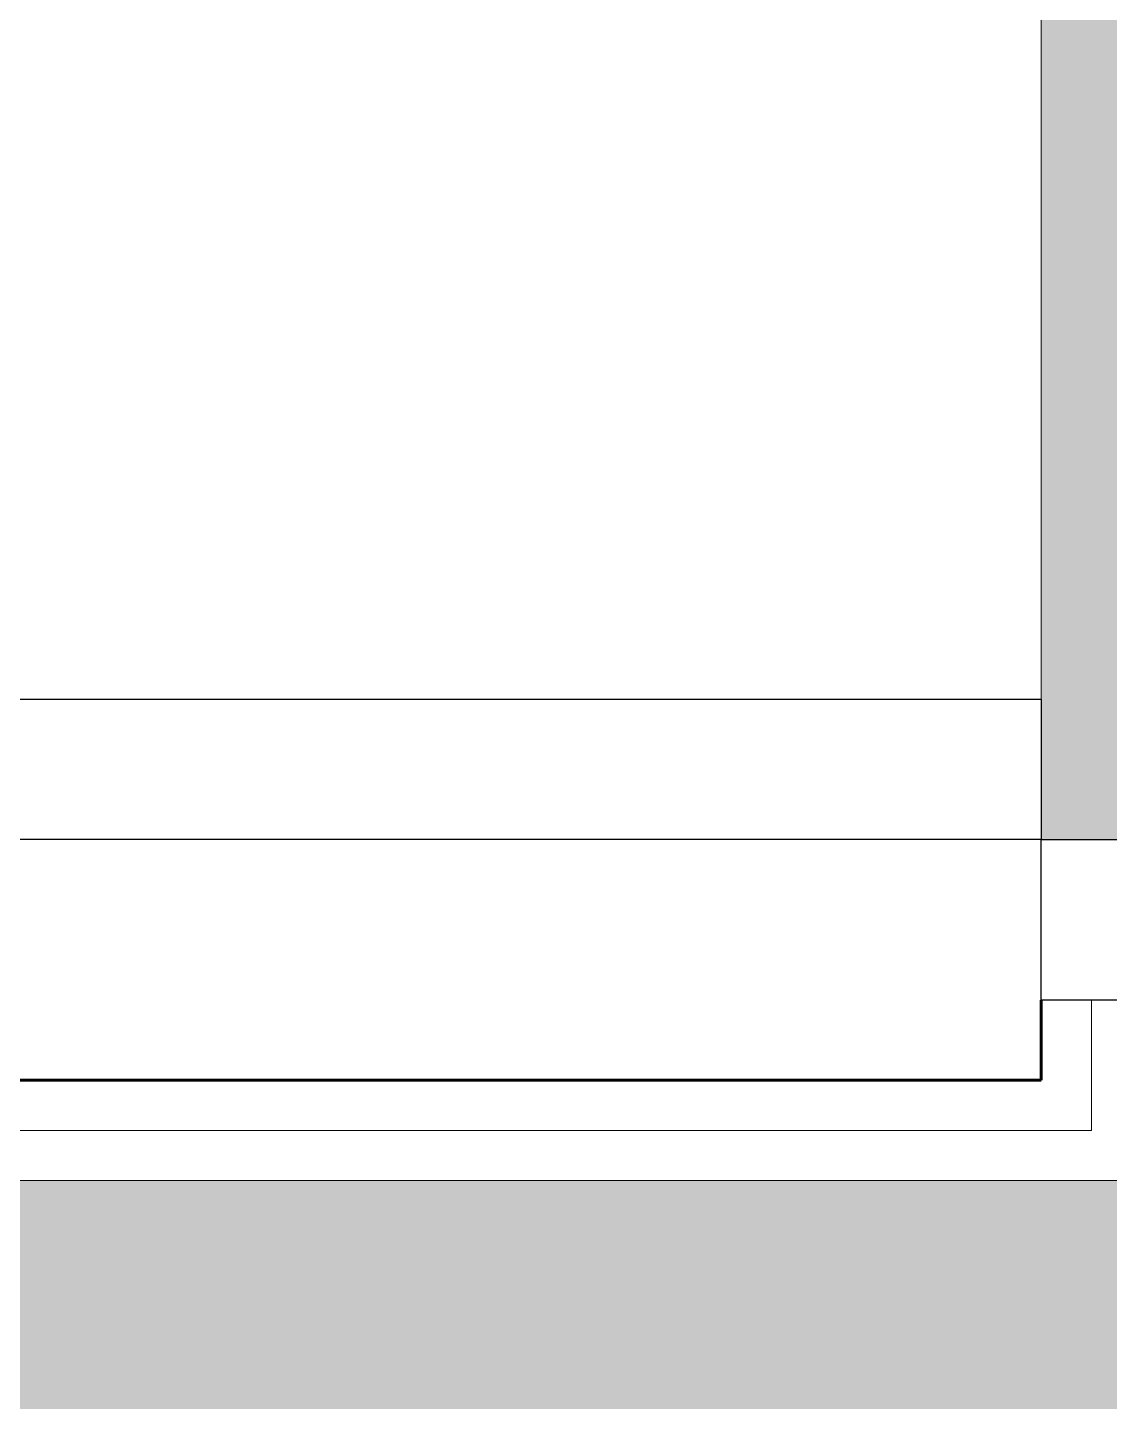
# Model space of a CAD drawing. Header units: inches. Extents: x -4061 to -1937, y 9836 to 11171.
# Drawn here: x -3517.56 to -3504.07, y 10347.58 to 10364.71 of the extents above; entities that cross this region are included whole.
import ezdxf

# ---------------------------------------------------------------- set-up
doc = ezdxf.new("R2010")
doc.units = ezdxf.units.IN
doc.header["$MEASUREMENT"] = 0
for name, color, linetype, lineweight in [('A-DOOR', 31, 'Continuous', 18), ('A-DOOR-6', 31, 'Continuous', 30), ('A-DOOR-7', 31, 'Continuous', 9), ('A-DOOR-FRAM', 31, 'Continuous', 30), ('A-WALL', 113, 'Continuous', 18), ('A-WALL-PATT-6', 111, 'Continuous', 9), ('I-WALL', 2, 'Continuous', 18), ('I-WALL-1', 2, 'Continuous', 5), ('I-WALL-2', 2, 'Continuous', 60)]:
    doc.layers.add(name, color=color, linetype=linetype, lineweight=lineweight)
pattern_1 = [(0, (0, -1152), (20.48, 5.12), [0.845, -14.515, 0.845, -14.515, -81.92]), (0, (0, -1152), (20.48, 5.12), [-30.72, 0.845, -29.875, 0.845, -14.515, -35.84]), (0, (0, -1152), (20.48, 5.12), [-76.8, 0.845, -9.395, 0.845, -24.755]), (120, (7.68, -1149.44), (-14.67405, 15.1762003), [0.845, -14.515, 0.845, -14.515, -81.92]), (120, (7.68, -1149.44), (-14.67405, 15.1762003), [-30.72, 0.845, -29.875, 0.845, -14.515, -35.84]), (120, (7.68, -1149.44), (-14.67405, 15.1762003), [-76.8, 0.845, -9.395, 0.845, -24.755]), (240, (10.24, -1139.2), (-5.80595, -20.2962003), [0.845, -14.515, 0.845, -14.515, -81.92]), (240, (10.24, -1139.2), (-5.80595, -20.2962003), [-30.72, 0.845, -29.875, 0.845, -14.515, -35.84]), (240, (10.24, -1139.2), (-5.80595, -20.2962003), [-76.8, 0.845, -9.395, 0.845, -24.755])]

# ---------------------------------------------------------------- blocks, each defined once
blk = doc.blocks.new('HOLLOW METAL - UNIT DOOR-2058840-ENLARGED RCP - 1ST FLOOR PLAN - WEST')
at = {"layer": 'A-DOOR-6'}
for p, q in [((16.25, -3.25), (18, -3.25)), ((16.25, -39.25), (16.25, -3.25)), ((18, -3.25), (18, -39.25))]:
    blk.add_line(p, q, dxfattribs=at)
at = {"layer": 'A-DOOR-7'}
blk.add_arc((18, -3.25), 36, 180, 270, dxfattribs=at)
at = {"layer": 'A-DOOR-FRAM'}
for p, q in [((20, 2.5), (20, -3.25)), ((18, -3.25), (18, -1.3125)), ((20, -3.25), (18, -3.25))]:
    blk.add_line(p, q, dxfattribs=at)

msp = doc.modelspace()

# ---------------------------------------------------------------- hatches: boundary and pattern name
at = {"layer": 'A-WALL-PATT-6'}
h = msp.add_hatch(dxfattribs=at)
h.set_pattern_fill('FP_1', color=256, style=0, pattern_type=2)
h.set_pattern_definition(pattern_1)
h.paths.add_polyline_path([(-3434.724, 10350.964), (-3417.899, 10350.964), (-3417.899, 10351.589), (-3454.924, 10351.589), (-3454.924, 10350.964), (-3442.232, 10350.964)], flags=0)
h.paths.add_polyline_path([(-3712.434, 10350.964), (-3504.299, 10350.964), (-3504.299, 10351.589), (-3822.724, 10351.589), (-3822.724, 10350.964), (-3718.152, 10350.964)], flags=0)
h.paths.add_polyline_path([(-3498.924, 10350.964), (-3494.924, 10350.964), (-3494.924, 10351.589), (-3499.549, 10351.589), (-3499.549, 10350.964)], flags=0)
h = msp.add_hatch(dxfattribs=at)
h.set_pattern_fill('FP_1', color=256, style=0, pattern_type=2)
h.set_pattern_definition(pattern_1)
h.paths.add_polyline_path([(-3500.174, 10350.339), (-3494.924, 10350.339), (-3494.924, 10350.964), (-3500.174, 10350.964), (-3500.174, 10350.373)], flags=0)
h.paths.add_polyline_path([(-3504.924, 10350.339), (-3503.674, 10350.339), (-3503.674, 10350.964), (-3822.724, 10350.964), (-3822.724, 10350.339), (-3534.205, 10350.339)], flags=0)
h.paths.add_polyline_path([(-3417.274, 10350.339), (-3417.274, 10350.964), (-3454.924, 10350.964), (-3454.924, 10350.339), (-3426.903, 10350.339)], flags=0)
h = msp.add_hatch(dxfattribs=at)
h.set_pattern_fill('FP_10', color=256, style=0, pattern_type=2)
h.set_pattern_definition([(161.57, (0.32, -1151.68), (-2.560496185, -0.000537386), [0, -18.214, 2.022, 0]), (18.43, (-0.32, -1151.68), (-2.560496185, 0.000537386), [0, -18.214, 2.022, 0]), (108.43, (0.32, -1151.68), (1.27922091, -6.400876726), [6.07, -14.166]), (71.57, (-0.32, -1151.68), (1.27922091, 6.400876726), [6.07, -14.166])])
h.paths.add_polyline_path([(-3416.649, 10346.839), (-3413.774, 10346.839), (-3413.774, 10350.339), (-3454.924, 10350.339), (-3454.924, 10346.839), (-3421.439, 10346.839)], flags=0)
h.paths.add_polyline_path([(-3764.139, 10346.839), (-3494.924, 10346.839), (-3494.924, 10350.339), (-3822.724, 10350.339), (-3822.724, 10346.839), (-3779.468, 10346.839)], flags=0)
at = {"layer": 'I-WALL-1'}
msp.add_hatch(color=256, dxfattribs=at).paths.add_polyline_path([(-3499.174, 10352.589), (-3498.924, 10352.589), (-3498.924, 10392.589), (-3499.174, 10392.589), (-3499.174, 10390.589), (-3501.111, 10390.589), (-3501.111, 10389.964), (-3502.986, 10389.964), (-3502.986, 10390.589), (-3504.924, 10390.589), (-3504.924, 10354.589), (-3502.986, 10354.589), (-3502.986, 10355.214), (-3501.111, 10355.214), (-3501.111, 10354.589), (-3499.174, 10354.589), (-3499.174, 10353.38)], flags=0)

# ---------------------------------------------------------------- linework, layer by layer
at = {"layer": 'A-WALL'}
for p, q in [((-3504.299, 10352.589), (-3504.299, 10350.964)), ((-3822.724, 10350.964), (-3504.299, 10350.964)), ((-3822.724, 10350.339), (-3503.674, 10350.339))]:
    msp.add_line(p, q, dxfattribs=at)
at = {"layer": 'I-WALL'}
msp.add_line((-3504.924, 10390.589), (-3504.924, 10356.339), dxfattribs=at)
at = {"layer": 'I-WALL-2'}
for p, q in [((-3504.924, 10351.589), (-3504.924, 10352.589)), ((-3822.724, 10351.589), (-3504.924, 10351.589))]:
    msp.add_line(p, q, dxfattribs=at)

# ---------------------------------------------------------------- block references
at = {"layer": 'A-DOOR', "rotation": 270.0000000000004}
msp.add_blockref('HOLLOW METAL - UNIT DOOR-2058840-ENLARGED RCP - 1ST FLOOR PLAN - WEST', (-3501.674, 10372.589), dxfattribs=at)

doc.saveas('drawing.dxf')
